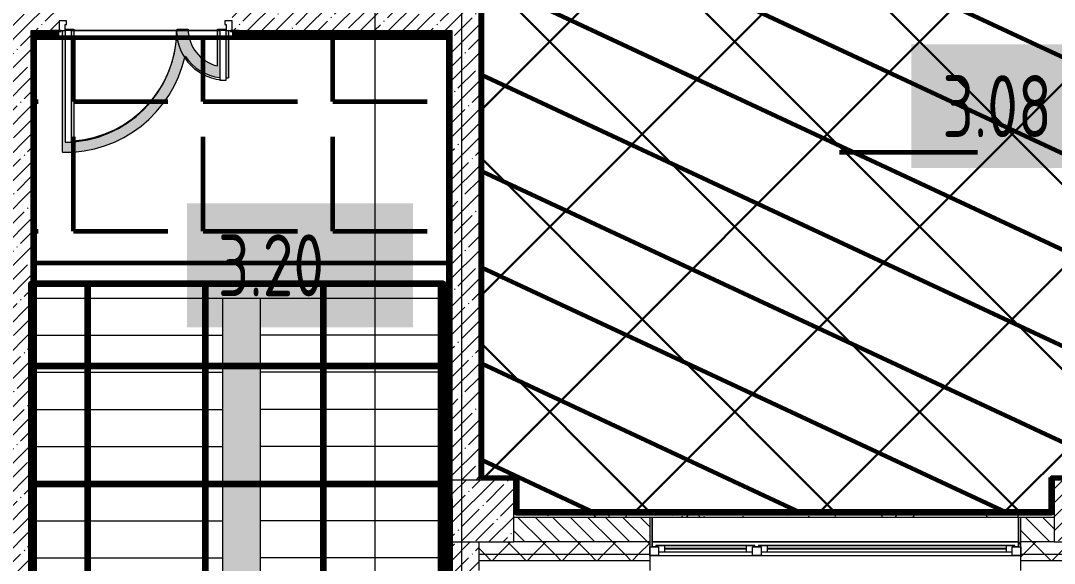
# Model space of a CAD drawing. Header units: millimetres. Extents: x -164500 to 426394, y -51911 to 102118.
# Drawn here: x 361222 to 369577, y 3377 to 7760 of the extents above; entities that cross this region are included whole.
import ezdxf

# ---------------------------------------------------------------- set-up
doc = ezdxf.new("R2010")
doc.units = ezdxf.units.MM
for name, color, linetype, lineweight in [('0) шлифовка', 5, 'Continuous', 60), ('1.4) Плинтус ПЛ-4', 6, 'Continuous', 60), ('336 лестницы', 150, 'Continuous', 120), ('374 ПК-4', 211, 'Continuous', 120), ('469 плитка КР10 лестницы', 130, 'Continuous', 60), ('5.3) Л-7 Линолеум 4 вып', 230, 'Continuous', 30), ('7.7) Плинтус', 222, 'Continuous', 90), ('A-FLOR', 7, 'Continuous', 9), ('A-GLAZ', 7, 'Continuous', 9), ('A-GLAZ-1', 7, 'Continuous', 5), ('A-WALL', 7, 'Continuous', 5), ('I-WALL', 7, 'Continuous', 5), ('S-COLS', 7, 'Continuous', 9), ('S-COLS-1', 7, 'Continuous', 5), ('S-STRS', 7, 'Continuous', 9), ('Оси', 7, 'Continuous', 9)]:
    doc.layers.add(name, color=color, linetype=linetype, lineweight=lineweight)
for name, color, linetype in [('2) защита вин плитк', 6, 'Continuous'), ('3.1) Наливной пол', 3, 'Continuous'), ('3.2.3) Нал-ой пол 4 вып', 3, 'Continuous')]:
    doc.layers.add(name, color=color, linetype=linetype)
doc.layers.add('A-AREA-PATT-3', color=7, linetype='Continuous', lineweight=5, true_color=0xe6fae8, transparency=1)
doc.layers.add('A-FLOR-PATT-1', color=7, linetype='Continuous', lineweight=9, true_color=0xeef6ff, transparency=0.5)
for name, color, linetype, lineweight, true_color in [('A-DOOR-1', 7, 'Continuous', 5, 0xc0c0c0), ('A-DOOR-FRAM-1', 7, 'Continuous', 5, 0xc0c0c0), ('A-WALL-1', 9, 'Continuous', 5, 0x808080), ('A-WALL-FNSH-1', 9, 'Continuous', 5, 0x808080)]:
    doc.layers.add(name, color=color, linetype=linetype, lineweight=lineweight, true_color=true_color)
doc.styles.add('СПДС', font='ГОСТ тип А.ttf', dxfattribs={"width": 0.9})
pattern_1 = [(45, (289227.4, 1e-08), (-141.42136, 141.42136), []), (135, (289227.4, 1e-08), (-141.42136, -141.42136), [])]
pattern_2 = [(45, (289227.4, 1e-08), (-114.04925, 114.04925), []), (45, (289341.45, 1e-08), (-114.04925, 114.04925), [201.612, -40.322, 6.706, -33.617])]
pattern_3 = [(0, (289227.4, 1e-08), (243.84, 60.96), [20.117, -162.763, 20.117, -162.763, -975.36]), (0, (289227.4, 1e-08), (243.84, 60.96), [-365.76, 20.117, -345.643, 20.117, -162.763, -426.72]), (0, (289227.4, 1e-08), (243.84, 60.96), [-914.4, 20.117, -101.803, 20.117, -284.683]), (120, (289318.84, 30.48), (-174.71291, 180.691634), [20.117, -162.763, 20.117, -162.763, -975.36]), (120, (289318.84, 30.48), (-174.71291, 180.691634), [-365.76, 20.117, -345.643, 20.117, -162.763, -426.72]), (120, (289318.84, 30.48), (-174.71291, 180.691634), [-914.4, 20.117, -101.803, 20.117, -284.683]), (240, (289349.32, 152.4), (-69.12709, -241.651634), [20.117, -162.763, 20.117, -162.763, -975.36]), (240, (289349.32, 152.4), (-69.12709, -241.651634), [-365.76, 20.117, -345.643, 20.117, -162.763, -426.72]), (240, (289349.32, 152.4), (-69.12709, -241.651634), [-914.4, 20.117, -101.803, 20.117, -284.683])]
pattern_4 = [(45, (292979.4, 11329), (-747.606, 747.606), [])]

# ---------------------------------------------------------------- blocks, each defined once
blk = doc.blocks.new('BSC_Колонна _Прямоугольная - 500х500-V524-Объем проектирования 3 этажа')
at = {"layer": 'S-COLS-1'}
h = blk.add_hatch(dxfattribs=at)
h.set_pattern_fill('FP_17', color=256, style=0, pattern_type=2)
h.set_pattern_definition([(45, (-75730, -3800), (-114.04925, 114.04925), []), (45, (-75615.95, -3800), (-114.04925, 114.04925), [201.613, -40.323, 6.706, -33.617])])
h.paths.add_polyline_path([(-30, -250), (250, -250), (250, 250), (-250, 250), (-250, -250), (-42.6, -250)])
for p, q in [((250, 250), (-250, 250)), ((-250, 250), (-250, -250)), ((250, -250), (250, 250)), ((-250, -250), (250, -250))]:
    blk.add_line(p, q, dxfattribs=at)
blk = doc.blocks.new('BSC_Колонна _Прямоугольная - 500х500-V525-Объем проектирования 3 этажа')
at = {"layer": 'S-COLS-1'}
h = blk.add_hatch(dxfattribs=at)
h.set_pattern_fill('FP_18', color=256, style=0, pattern_type=2)
h.set_pattern_definition([(45, (-80600, -3800), (-114.04925, 114.04925), []), (45, (-80485.95, -3800), (-114.04925, 114.04925), [201.613, -40.323, 6.706, -33.617])])
h.paths.add_polyline_path([(-250, -250), (250, -250), (250, 250), (-250, 250), (-250, -179.9)])
for p, q in [((250, 250), (-250, 250)), ((-250, 250), (-250, -250)), ((250, -250), (250, 250)), ((-250, -250), (250, -250))]:
    blk.add_line(p, q, dxfattribs=at)
blk = doc.blocks.new('120_Окно_СКБ_2Ст - 120_Окно_СКБ_2Ст 3000х2500 _мал_створка слева_-22809161-Объем проектирования 3 этажа')
at = {"layer": 'A-GLAZ'}
for p, q in [((-1500, -75), (-1500, -5)), ((-1500, -5), (-1430, -5)), ((-1430, -75), (-1500, -75)), ((-1430, -75), (-1450, -75)), ((-1450, -75), (-1450, -85)), ((-1430, -5), (-1430, -75)), ((600, -35), (-1430, -35)), ((-1430, -35), (-1430, -75)), ((-1380, -85), (-1380, -35)), ((550, -85), (550, -35)), ((600, -75), (600, -5)), ((600, -5), (670, -5)), ((600, -75), (600, -35)), ((670, -75), (600, -75)), ((620, -75), (600, -75)), ((620, -85), (620, -75)), ((670, -75), (650, -75)), ((650, -75), (650, -85)), ((670, -5), (670, -75)), ((1430, -35), (670, -35)), ((670, -35), (670, -75)), ((720, -85), (720, -35)), ((1380, -85), (1380, -35)), ((1430, -75), (1430, -5)), ((1430, -5), (1500, -5)), ((1430, -75), (1430, -35)), ((1500, -75), (1430, -75)), ((1450, -75), (1430, -75)), ((1450, -85), (1450, -75)), ((1500, -5), (1500, -75)), ((-1450, -85), (620, -85)), ((620, -85), (-1450, -85)), ((650, -85), (1450, -85)), ((1450, -85), (650, -85))]:
    blk.add_line(p, q, dxfattribs=at)
at = {"layer": 'A-GLAZ-1'}
for p, q in [((1500, -5), (-1500, -5)), ((-1480, -75), (-1450, -75)), ((-1380, -55), (550, -55)), ((550, -65), (-1380, -65)), ((620, -75), (650, -75)), ((720, -55), (1380, -55)), ((1380, -65), (720, -65)), ((1450, -75), (1480, -75))]:
    blk.add_line(p, q, dxfattribs=at)

msp = doc.modelspace()

# ---------------------------------------------------------------- hatches: boundary and pattern name
at = {"layer": '0) шлифовка', "true_color": 0x2776bb}
h = msp.add_hatch(dxfattribs=at)
h.set_pattern_fill('ANSI31', color=152, scale=222, angle=110)
h.set_pattern_definition([(155, (292979.4, 11329), (-297.8825, -638.811), [])])
h.paths.add_polyline_path([(373686.402, 10879), (369556.402, 10879), (369556.402, 11329), (367742.402, 11329), (367742.402, 11321), (366542.402, 11321), (365228.402, 11329), (365228.402, 11329), (365228.402, 10879), (364948.402, 10879), (364948.402, 10619), (364948.182, 9179), (364948.402, 9179), (364948.402, 9100), (364948.402, 4071), (365228.402, 4071), (365228.402, 3791), (369556.402, 3791), (369556.402, 4071), (370098.402, 4071), (370098.402, 3791), (370627.402, 3791), (371527.402, 3791), (372427.402, 3791), (373327.402, 3791), (373406.402, 3791), (373406.402, 4071), (373686.402, 4071)])
at = {"layer": '2) защита вин плитк'}
h = msp.add_hatch(dxfattribs=at)
h.set_pattern_fill('ANSI31', color=256, scale=333)
h.set_pattern_definition(pattern_4)
h.paths.add_polyline_path([(373686.402, 10879), (369556.402, 10879), (369556.402, 11329), (367742.402, 11329), (367742.402, 11321), (366542.402, 11321), (365228.402, 11329), (365228.402, 11329), (365228.402, 10879), (364948.402, 10879), (364948.402, 10619), (364948.182, 9179), (364948.402, 9179), (364948.402, 9100), (364948.402, 4071), (365228.402, 4071), (365228.402, 3791), (369556.402, 3791), (369556.402, 4071), (370098.402, 4071), (370098.402, 3791), (370627.402, 3791), (371527.402, 3791), (372427.402, 3791), (373327.402, 3791), (373406.402, 3791), (373406.402, 4071), (373686.402, 4071)])
at = {"layer": '3.1) Наливной пол'}
h = msp.add_hatch(dxfattribs=at)
h.set_pattern_fill('ANSI31', color=256, scale=333)
h.set_pattern_definition(pattern_4)
h.paths.add_polyline_path([(373686.402, 10879), (369556.402, 10879), (369556.402, 11329), (367742.402, 11329), (367742.402, 11321), (366542.402, 11321), (365228.402, 11329), (365228.402, 11329), (365228.402, 10879), (364948.402, 10879), (364948.402, 10619), (364948.182, 9179), (364948.402, 9179), (364948.402, 9100), (364948.402, 4071), (365228.402, 4071), (365228.402, 3791), (369556.402, 3791), (369556.402, 4071), (370098.402, 4071), (370098.402, 3791), (370627.402, 3791), (371527.402, 3791), (372427.402, 3791), (373327.402, 3791), (373406.402, 3791), (373406.402, 4071), (373686.402, 4071)])
at = {"layer": '3.2.3) Нал-ой пол 4 вып'}
h = msp.add_hatch(dxfattribs=at)
h.set_pattern_fill('ANSI31', color=256, scale=333)
h.set_pattern_definition(pattern_4)
h.paths.add_polyline_path([(373686.402, 10879), (369556.402, 10879), (369556.402, 11329), (367742.402, 11329), (367742.402, 11321), (366542.402, 11321), (365228.402, 11329), (365228.402, 11329), (365228.402, 10879), (364948.402, 10879), (364948.402, 10619), (364948.182, 9179), (364948.402, 9179), (364948.402, 9100), (364948.402, 4071), (365228.402, 4071), (365228.402, 3791), (369556.402, 3791), (369556.402, 4071), (370098.402, 4071), (370098.402, 3791), (370627.402, 3791), (371527.402, 3791), (372427.402, 3791), (373327.402, 3791), (373406.402, 3791), (373406.402, 4071), (373686.402, 4071)])
at = {"layer": '336 лестницы'}
h = msp.add_hatch(dxfattribs=at)
h.set_pattern_fill('ANSI37', color=256, scale=300, angle=45)
h.set_pattern_definition([(90, (205553.1, 26879), (-952.5, 0), []), (180, (205553.1, 26879), (-6e-14, -952.5), [])])
h.paths.add_polyline_path([(361307.402, 5.776), (364636.11, 5.776), (364636.11, 5634.485), (361307.402, 5634.485)])
at = {"layer": '469 плитка КР10 лестницы'}
h = msp.add_hatch(dxfattribs=at)
h.set_pattern_fill('ANGLE', color=256, scale=150)
h.set_pattern_definition([(0, (494712.8, 27014.1), (0, 1047.75), [762, -285.75]), (90, (494712.8, 27014.1), (-1047.75, 6e-14), [762, -285.75])])
h.paths.add_polyline_path([(364683.402, 5800.09), (361325.402, 5800.09), (361325.402, 7624.211), (364683.402, 7624.211)])
at = {"layer": '5.3) Л-7 Линолеум 4 вып'}
h = msp.add_hatch(dxfattribs=at)
h.set_pattern_fill('ANSI37', color=256, scale=333)
h.set_pattern_definition([(45, (292979.4, 11329), (-747.606, 747.606), []), (135, (292979.4, 11329), (-747.606, -747.606), [])])
h.paths.add_polyline_path([(373686.402, 10879), (369556.402, 10879), (369556.402, 11329), (367742.402, 11329), (367742.402, 11321), (366542.402, 11321), (365228.402, 11329), (365228.402, 11329), (365228.402, 10879), (364948.402, 10879), (364948.402, 10619), (364948.182, 9179), (364948.402, 9179), (364948.402, 9100), (364948.402, 4071), (365228.402, 4071), (365228.402, 3791), (369556.402, 3791), (369556.402, 4071), (370098.402, 4071), (370098.402, 3791), (370627.402, 3791), (371527.402, 3791), (372427.402, 3791), (373327.402, 3791), (373406.402, 3791), (373406.402, 4071), (373686.402, 4071)])
at = {"layer": 'A-AREA-PATT-3'}
msp.add_hatch(color=256, dxfattribs=at).paths.add_polyline_path([(362857.402, 1620), (363157.402, 1620), (363157.402, 5520), (362857.402, 5520), (362857.402, 1910.323)])
at = {"layer": 'A-FLOR-PATT-1'}
h = msp.add_hatch(color=256, dxfattribs=at)
h.paths.add_polyline_path([(361560.911, 6697.145), (361665.645, 6700.56), (361769.439, 6714.97), (361871.142, 6740.217), (361969.626, 6776.02), (362063.798, 6821.982), (362152.614, 6877.593), (362235.089, 6942.236), (362310.307, 7015.195), (362377.436, 7095.66), (362444.95, 7200.253), (362490.566, 7290.581), (362527.093, 7386.199), (362551.669, 7473.697), (362598.084, 7416.785), (362645.304, 7374.896), (362705.826, 7338.099), (362766.918, 7313.747), (362832.402, 7300.054), (362832.402, 7680), (362812.068, 7680), (362812.068, 7394.813), (362756.667, 7413.392), (362703.457, 7444.221), (362661.411, 7480.167), (362625.052, 7525.911), (362594.987, 7588.212), (362580.552, 7643.599), (362577.049, 7680), (362485.213, 7680), (362478.114, 7577.75), (362462.12, 7485.847), (362432.689, 7386.199), (362392.03, 7290.581), (362340.679, 7200.253), (362279.314, 7116.407), (362208.742, 7040.147), (362129.894, 6972.479), (362043.81, 6914.295), (361951.624, 6866.36), (361854.551, 6829.309), (361738.725, 6801.573), (361650.911, 6789.656), (361650.911, 7680), (361632.402, 7680), (361632.402, 6780), (361582.402, 6780), (361582.402, 7680), (361560.911, 7680), (361560.911, 6789.656)])
h.paths.add_polyline_path([(362902.068, 7297.512), (362902.068, 7680), (362882.402, 7680), (362882.402, 7298.161)])
at = {"layer": 'A-WALL'}
h = msp.add_hatch(dxfattribs=at)
h.set_pattern_fill('FP_2', color=256, style=0, pattern_type=2)
h.set_pattern_definition([(135, (289227.4, 1e-08), (-70.71068, -70.71068), [])])
h.paths.add_polyline_path([(370077.402, 3550), (370627.402, 3550), (370627.402, 3750), (370077.402, 3750)])
h.paths.add_polyline_path([(369353.156, 3550), (369577.402, 3550), (369577.402, 3750), (369307.402, 3750), (369307.402, 3550)])
h.paths.add_polyline_path([(372072.596, 3550), (372427.402, 3550), (372427.402, 3750), (371527.402, 3750), (371528.708, 3550)])
h.paths.add_polyline_path([(373327.402, 3550), (373427.402, 3550), (373427.402, 3750), (373327.402, 3750), (373327.402, 3555.285)])
h.paths.add_polyline_path([(365207.402, 3550), (366307.402, 3550), (366307.402, 3750), (365207.402, 3750), (365207.402, 3566.667)])
h = msp.add_hatch(dxfattribs=at)
h.set_pattern_fill('FP_24', color=256, style=0, pattern_type=2)
h.set_pattern_definition(pattern_1)
h.paths.add_polyline_path([(373707.402, 3450), (373929.003, 3450), (373927.402, 3550), (373327.402, 3550), (373327.402, 3450), (373704.26, 3450)])
h.paths.add_polyline_path([(372427.402, 3450), (372427.402, 3550), (371527.402, 3550), (371528.708, 3450), (372344.54, 3450)])
h.paths.add_polyline_path([(370097.402, 3450), (370627.402, 3450), (370627.402, 3550), (369307.402, 3550), (369307.402, 3450), (370077.402, 3450)])
h.paths.add_polyline_path([(366089.828, 3450), (366307.402, 3450), (366307.402, 3550), (364927.402, 3550), (364927.402, 3450), (365227.402, 3450)])
h = msp.add_hatch(dxfattribs=at)
h.set_pattern_fill('FP_24', color=256, style=0, pattern_type=2)
h.set_pattern_definition(pattern_1)
h.paths.add_polyline_path([(373704.26, 3400), (374029.003, 3400), (374029.003, 3450), (373327.402, 3450), (373327.402, 3400)])
h.paths.add_polyline_path([(371527.402, 3400), (372427.402, 3400), (372427.402, 3450), (371527.402, 3450), (371527.402, 3430.449)])
h.paths.add_polyline_path([(370440.932, 3400), (370627.402, 3400), (370627.402, 3450), (369307.402, 3450), (369307.402, 3400), (369353.156, 3400)])
h.paths.add_polyline_path([(366307.402, 3400), (366307.402, 3450), (364927.402, 3450), (364927.402, 3400), (366089.828, 3400)])
at = {"layer": 'I-WALL'}
h = msp.add_hatch(dxfattribs=at)
h.set_pattern_fill('FP_191', color=256, style=0, pattern_type=2)
h.set_pattern_definition(pattern_3)
h.paths.add_polyline_path([(364927.402, 4050), (364947.402, 4050), (364946.45, 10880), (364927.402, 10900), (364927.402, 4050.007)])
h.paths.add_polyline_path([(364947.402, 10880), (364947.402, 10900), (364927.402, 10900)])
h = msp.add_hatch(dxfattribs=at)
h.set_pattern_fill('FP_1', color=256, style=0, pattern_type=2)
h.set_pattern_definition(pattern_2)
h.paths.add_polyline_path([(364687.402, 7680), (364707.402, 7680), (364707.402, 7900), (362932.402, 7900), (362932.402, 7680), (363914.276, 7680)])
h.paths.add_polyline_path([(361194.837, 7680), (361532.402, 7680), (361532.402, 7900), (361087.402, 7900), (361087.402, 7680)])
h = msp.add_hatch(dxfattribs=at)
h.set_pattern_fill('FP_1', color=256, style=0, pattern_type=2)
h.set_pattern_definition(pattern_2)
h.paths.add_polyline_path([(364707.402, 120), (364927.402, 120), (364927.402, 350), (364707.402, 350), (364707.402, 140)])
h.paths.add_polyline_path([(364707.402, 1150), (364927.402, 1150), (364927.402, 3550), (364707.402, 3550), (364707.402, 1620)])
h.paths.add_polyline_path([(364707.402, 4050), (364927.402, 4050), (364927.402, 7900), (364707.402, 7900), (364707.402, 4483.737)])
h = msp.add_hatch(dxfattribs=at)
h.set_pattern_fill('FP_1', color=256, style=0, pattern_type=2)
h.set_pattern_definition(pattern_2)
h.paths.add_polyline_path([(361087.455, 120), (361307.402, 120), (361307.402, 7680), (361087.402, 7680), (361087.402, 120)])
h = msp.add_hatch(dxfattribs=at)
h.set_pattern_fill('FP_191', color=256, style=0, pattern_type=2)
h.set_pattern_definition(pattern_3)
h.paths.add_polyline_path([(365207.402, 4050), (365227.402, 4050), (365227.402, 4070), (364948.402, 4070), (364948.402, 4050), (365002.052, 4050)])
h = msp.add_hatch(dxfattribs=at)
h.set_pattern_fill('FP_191', color=256, style=0, pattern_type=2)
h.set_pattern_definition(pattern_3)
h.paths.add_polyline_path([(365227.402, 3750), (365227.402, 4050), (365207.402, 4050), (365207.402, 3750), (365222.402, 3750)])
h = msp.add_hatch(dxfattribs=at)
h.set_pattern_fill('FP_191', color=256, style=0, pattern_type=2)
h.set_pattern_definition(pattern_3)
h.paths.add_polyline_path([(369577.402, 3790), (369577.402, 4070), (369557.402, 4070), (369557.402, 3791), (369563.402, 3790.7)])
h = msp.add_hatch(dxfattribs=at)
h.set_pattern_fill('FP_191', color=256, style=0, pattern_type=2)
h.set_pattern_definition(pattern_3)
h.paths.add_polyline_path([(369557.402, 3750), (369577.402, 3750), (369577.402, 3790), (365227.402, 3790), (365227.402, 3750), (369353.156, 3750)])
h = msp.add_hatch(dxfattribs=at)
h.set_pattern_fill('FP_191', color=256, style=0, pattern_type=2)
h.set_pattern_definition(pattern_3)
h.paths.add_polyline_path([(366327.402, 3510), (366327.402, 3750), (366307.402, 3750), (366307.402, 3510)])
h = msp.add_hatch(dxfattribs=at)
h.set_pattern_fill('FP_191', color=256, style=0, pattern_type=2)
h.set_pattern_definition(pattern_3)
h.paths.add_polyline_path([(369287.402, 3510), (369307.402, 3510), (369307.402, 3750), (369287.402, 3750), (369287.402, 3520)])

# ---------------------------------------------------------------- linework, layer by layer
at = {"layer": '0) шлифовка'}
msp.add_lwpolyline([(367840.874, 6697.562), (368955.821, 6697.562)], dxfattribs=at)
at = {"layer": '1.4) Плинтус ПЛ-4'}
for points in [[(364948.402, 9179), (364948.402, 4071), (365228.402, 4071), (365228.402, 3791), (366307.402, 3791)], [(369286.475, 3791), (369556.402, 3791), (369557.402, 4070), (370098.402, 4071), (370097.402, 3790), (370627.402, 3790)]]:
    msp.add_lwpolyline(points, dxfattribs=at)
at = {"layer": '336 лестницы'}
msp.add_lwpolyline([(361307.402, 5.776), (364636.11, 5.776), (364636.11, 5634.485), (361307.402, 5634.485)], close=True, dxfattribs=at)
at = {"layer": '374 ПК-4'}
msp.add_lwpolyline([(362932.402, 7660), (364686.402, 7659), (364687.402, 140.5), (361328.402, 130), (361328.402, 7659), (361532.402, 7660)], dxfattribs=at)
at = {"layer": '469 плитка КР10 лестницы'}
msp.add_lwpolyline([(364683.402, 5800.09), (361325.402, 5800.09), (361325.402, 7624.211), (364683.402, 7624.211)], close=True, dxfattribs=at)
at = {"layer": '7.7) Плинтус'}
msp.add_lwpolyline([(365227.402, 4060), (365228.402, 3791), (369556.402, 3791), (369556.402, 4070)], dxfattribs=at)
at = {"layer": 'A-DOOR-1'}
for p, q in [((361632.402, 7680), (361582.402, 7680)), ((361582.402, 7680), (361582.402, 6780)), ((361632.402, 6780), (361632.402, 7680)), ((362882.402, 7680), (362832.402, 7680)), ((362832.402, 7680), (362832.402, 7280)), ((362882.402, 7280), (362882.402, 7680)), ((362832.402, 7280), (362882.402, 7280)), ((361582.402, 6780), (361632.402, 6780))]:
    msp.add_line(p, q, dxfattribs=at)
for centre, radius, start, end in [((361582.402, 7680), 900, 270, 0), ((362882.402, 7680), 400, 180, 270)]:
    msp.add_arc(centre, radius, start, end, dxfattribs=at)
at = {"layer": 'A-DOOR-FRAM-1'}
for p, q in [((361592.402, 7760), (361532.402, 7760)), ((361532.402, 7760), (361532.402, 7680)), ((361582.402, 7680), (361582.402, 7730)), ((361582.402, 7730), (361592.402, 7730)), ((361592.402, 7730), (361592.402, 7760)), ((362932.402, 7760), (362872.402, 7760)), ((362872.402, 7760), (362872.402, 7730)), ((362872.402, 7730), (362882.402, 7730)), ((362882.402, 7730), (362882.402, 7680)), ((362932.402, 7680), (362932.402, 7760)), ((361547.402, 7680), (361477.402, 7680)), ((361477.402, 7680), (361477.402, 7672)), ((361477.402, 7672), (361547.402, 7672)), ((361532.402, 7680), (361582.402, 7680)), ((361547.402, 7672), (361547.402, 7680)), ((362882.402, 7680), (362932.402, 7680)), ((362917.402, 7680), (362917.402, 7672)), ((362987.402, 7680), (362917.402, 7680)), ((362917.402, 7672), (362987.402, 7672)), ((362987.402, 7672), (362987.402, 7680))]:
    msp.add_line(p, q, dxfattribs=at)
at = {"layer": 'A-FLOR'}
for p, q in [((364948.402, 4070), (364948.402, 9100)), ((361582.402, 7691.944), (361650.911, 7691.944)), ((361650.911, 7691.944), (361650.911, 6789.656)), ((362485.9, 7691.944), (362575.9, 7691.944)), ((362812.068, 7394.813), (362812.068, 7691.944)), ((362812.068, 7691.944), (362882.402, 7691.944)), ((361560.911, 6697.145), (361560.911, 7680)), ((361632.402, 7680), (362832.402, 7680)), ((362902.068, 7680), (362902.068, 7297.512)), ((365222.402, 4070), (364948.402, 4070)), ((370097.402, 4070), (369557.402, 4070)), ((369557.402, 4070), (369557.402, 3791)), ((369557.402, 3791), (365227.325, 3791))]:
    msp.add_line(p, q, dxfattribs=at)
for centre, radius, start, end in [((361580.9, 7691.944), 905, 274.4368713, 360), ((361580.9, 7691.944), 905, 274.4368713, 360), ((362880.9, 7691.944), 305, 180, 256.9572971), ((362880.9, 7691.944), 305, 180, 256.9572971), ((361580.9, 7691.944), 995, 268.848904, 347.3294636), ((361580.9, 7691.944), 995, 268.848904, 347.3294636), ((362880.9, 7691.944), 395, 213.5404849, 262.9443553), ((362880.9, 7691.944), 395, 213.5404849, 262.9443553), ((362880.9, 7691.944), 395, 270.2142501, 273.0720113), ((362880.9, 7691.944), 395, 270.2142501, 273.0720113)]:
    msp.add_arc(centre, radius, start, end, dxfattribs=at)
at = {"layer": 'A-WALL'}
for p, q in [((364947.402, 10880), (364947.402, 4070)), ((361327.799, 7659), (361327.402, 7659)), ((364687.402, 7659), (364686.402, 7659)), ((364948.402, 4070), (364947.402, 4070)), ((365222.402, 4070), (365227.402, 4070)), ((365227.402, 4050), (365227.402, 3790)), ((366307.402, 3790), (365227.402, 3790)), ((369557.402, 3790), (369307.402, 3790)), ((366307.402, 3550), (365207.402, 3550)), ((366327.402, 3550), (369287.402, 3550)), ((369577.402, 3550), (369307.402, 3550)), ((364927.402, 3450), (366307.402, 3450)), ((369307.402, 3450), (370627.402, 3450)), ((364927.402, 3400), (366307.402, 3400)), ((369307.402, 3400), (370627.402, 3400))]:
    msp.add_line(p, q, dxfattribs=at)
at = {"layer": 'A-WALL-1'}
for p, q in [((364927.402, 10900), (364927.402, 4050)), ((364927.402, 4050), (364927.402, 7900)), ((361307.402, 120), (361307.402, 7680)), ((361307.402, 7680), (361477.402, 7680)), ((362987.402, 7680), (364707.402, 7680)), ((364707.402, 7680), (364707.402, 4050)), ((369307.402, 3790), (366307.402, 3790)), ((369557.402, 3791), (369557.402, 3790)), ((365207.402, 3750), (369577.402, 3750)), ((366307.402, 3750), (366307.402, 3320)), ((366327.402, 3510), (366327.402, 3750)), ((369287.402, 3750), (369287.402, 3510)), ((369307.402, 3320), (369307.402, 3750)), ((364707.402, 3550), (364707.402, 1150)), ((364927.402, 3320), (364927.402, 3550)), ((366307.402, 3510), (366327.402, 3510)), ((369287.402, 3510), (369307.402, 3510))]:
    msp.add_line(p, q, dxfattribs=at)
at = {"layer": 'A-WALL-FNSH-1'}
for p, q in [((361532.402, 7660), (361327.402, 7660)), ((361327.402, 7660), (361327.402, 130)), ((361328.402, 140), (361328.402, 7659)), ((361328.799, 7659), (361532.402, 7659)), ((361532.402, 7659), (361532.402, 7660)), ((364687.402, 7660), (362932.402, 7660)), ((362932.402, 7660), (362932.402, 7659)), ((362932.402, 7659), (364686.402, 7659)), ((364686.402, 7659), (364686.402, 351)), ((364687.402, 140.5), (364687.402, 7660)), ((365228.402, 4071), (364948.402, 4071)), ((365227.402, 4070), (365227.402, 4050)), ((365228.402, 3791), (365228.402, 4071)), ((369556.402, 4071), (369556.402, 3791)), ((370098.402, 4071), (369556.402, 4071)), ((366307.402, 3790), (366307.402, 3791)), ((369307.402, 3791), (369307.402, 3790)), ((366328.402, 3510), (366328.402, 3750)), ((369286.402, 3750), (369286.402, 3510)), ((366327.402, 3510), (366328.402, 3510)), ((369286.402, 3510), (369287.402, 3510))]:
    msp.add_line(p, q, dxfattribs=at)
at = {"layer": 'I-WALL'}
for p, q in [((361327.799, 535), (361327.799, 7659)), ((361328.799, 7659), (361327.799, 7659)), ((361328.799, 7659), (361328.799, 535)), ((361328.799, 5692.996), (361327.402, 5692.996)), ((369287.402, 3550), (366327.402, 3550))]:
    msp.add_line(p, q, dxfattribs=at)
at = {"layer": 'S-STRS'}
for p, q in [((361650.911, 7680), (361632.402, 7680)), ((362485.213, 7680), (361650.911, 7680)), ((362577.049, 7680), (362485.213, 7680)), ((362812.068, 7680), (362577.049, 7680)), ((362832.402, 7680), (362812.068, 7680)), ((361307.402, 5520), (362857.402, 5520)), ((361307.402, 5520), (362857.402, 5520)), ((362857.402, 5520), (364707.402, 5520)), ((362857.402, 5220), (362857.402, 5520)), ((363157.402, 5520), (363157.402, 5220)), ((361307.402, 5220), (362857.402, 5220)), ((361307.402, 5220), (362857.402, 5220)), ((362857.402, 4920), (362857.402, 5220)), ((363157.402, 5220), (363157.402, 4920)), ((364707.402, 5220), (363157.402, 5220)), ((364707.402, 5220), (363157.402, 5220)), ((361307.402, 4920), (362857.402, 4920)), ((361307.402, 4920), (362857.402, 4920)), ((362857.402, 4620), (362857.402, 4920)), ((363157.402, 4920), (363157.402, 4620)), ((364707.402, 4920), (363157.402, 4920)), ((364707.402, 4920), (363157.402, 4920)), ((361307.402, 4620), (362857.402, 4620)), ((361307.402, 4620), (362857.402, 4620)), ((362857.402, 4320), (362857.402, 4620)), ((363157.402, 4620), (363157.402, 4320)), ((364707.402, 4620), (363157.402, 4620)), ((364707.402, 4620), (363157.402, 4620)), ((361307.402, 4320), (362857.402, 4320)), ((361307.402, 4320), (362857.402, 4320)), ((362857.402, 4020), (362857.402, 4320)), ((363157.402, 4320), (363157.402, 4020)), ((364707.402, 4320), (363157.402, 4320)), ((364707.402, 4320), (363157.402, 4320)), ((361307.402, 4020), (362857.402, 4020)), ((361307.402, 4020), (362857.402, 4020)), ((362857.402, 3720), (362857.402, 4020)), ((363157.402, 4020), (363157.402, 3720)), ((364707.402, 4020), (363157.402, 4020)), ((364707.402, 4020), (363157.402, 4020)), ((361307.402, 3720), (362857.402, 3720)), ((361307.402, 3720), (362857.402, 3720)), ((362857.402, 3420), (362857.402, 3720)), ((363157.402, 3720), (363157.402, 3420)), ((364707.402, 3720), (363157.402, 3720)), ((364707.402, 3720), (363157.402, 3720)), ((361307.402, 3420), (362857.402, 3420)), ((361307.402, 3420), (362857.402, 3420)), ((362857.402, 3120), (362857.402, 3420)), ((363157.402, 3420), (363157.402, 3120)), ((364707.402, 3420), (363157.402, 3420)), ((364707.402, 3420), (363157.402, 3420))]:
    msp.add_line(p, q, dxfattribs=at)
at = {"layer": 'Оси'}
for points in [[(364787.402, -1906.259), (364787.402, 3093.741), (364787.402, 22578.071), (364787.402, 27578.071)], [(364087.402, -1906.259), (364087.402, 3093.741), (364087.402, 22398.071), (364087.402, 27398.071)]]:
    msp.add_lwpolyline(points, dxfattribs=at)

# ---------------------------------------------------------------- block references
at = {"layer": 'A-GLAZ', "color": 3, "rotation": 180}
msp.add_blockref('120_Окно_СКБ_2Ст - 120_Окно_СКБ_2Ст 3000х2500 _мал_створка слева_-22809161-Объем проектирования 3 этажа', (367807.402, 3435), dxfattribs=at)
at = {"layer": 'S-COLS'}
for name, p in [('BSC_Колонна _Прямоугольная - 500х500-V524-Объем проектирования 3 этажа', (364957.402, 3800)), ('BSC_Колонна _Прямоугольная - 500х500-V525-Объем проектирования 3 этажа', (369827.402, 3800))]:
    msp.add_blockref(name, p, dxfattribs=at)

# ---------------------------------------------------------------- texts
at = {"char_height": 500, "width": 1327.5945, "attachment_point": 1, "style": 'СПДС', "bg_fill": 1, "box_fill_scale": 1.5, "bg_fill_color": 7, "bg_fill_true_color": 16777215, "bg_fill_transparency": 0}
for s, insert in [('3.08', (368672.726, 7319.442)), ('3.20', (362816.179, 6033.924))]:
    msp.add_mtext(s, dxfattribs=dict(at, insert=insert))

doc.saveas('drawing.dxf')
